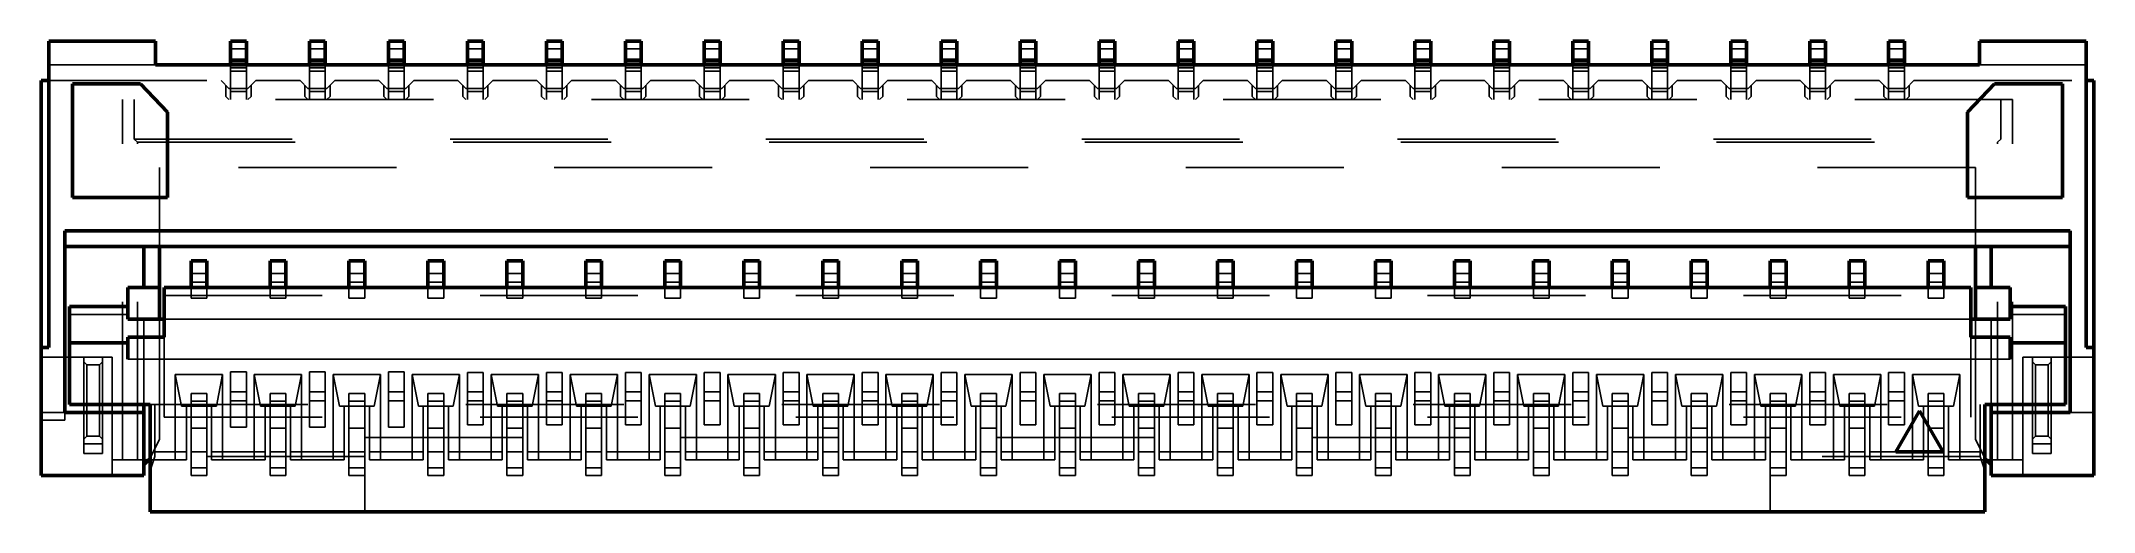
# Model space of a CAD drawing. Header units: millimetres. Extents: x -6.5 to 6.5, y -1.6 to 1.4.
import ezdxf

# ---------------------------------------------------------------- set-up
doc = ezdxf.new("R2010")
doc.units = ezdxf.units.MM
doc.linetypes.add('Dashed', pattern=[2, 1, -1])
for name, color, linetype, lineweight in [('AM_0', 7, 'Continuous', 50), ('AM_4', 3, 'Continuous', 25), ('AM_9', 6, 'Dashed', 25)]:
    doc.layers.add(name, color=color, linetype=linetype, lineweight=lineweight)

msp = doc.modelspace()

# ---------------------------------------------------------------- linework, layer by layer
at = {"layer": 'AM_0'}
for p, q in [((-6.45, 1.375), (-5.775, 1.375)), ((-6.45, 1.375), (-6.45, -0.565)), ((-5.775, 1.375), (-5.775, 1.225)), ((-5.3, 1.375), (-5.3, 1.225)), ((-5.3, 1.375), (-5.2, 1.375)), ((-5.2, 1.375), (-5.2, 1.225)), ((-4.8, 1.375), (-4.8, 1.225)), ((-4.8, 1.375), (-4.7, 1.375)), ((-4.7, 1.375), (-4.7, 1.225)), ((-4.3, 1.375), (-4.3, 1.225)), ((-4.3, 1.375), (-4.2, 1.375)), ((-4.2, 1.375), (-4.2, 1.225)), ((-3.8, 1.375), (-3.8, 1.225)), ((-3.8, 1.375), (-3.7, 1.375)), ((-3.7, 1.375), (-3.7, 1.225)), ((-3.3, 1.375), (-3.3, 1.225)), ((-3.3, 1.375), (-3.2, 1.375)), ((-3.2, 1.375), (-3.2, 1.225)), ((-2.8, 1.375), (-2.8, 1.225)), ((-2.8, 1.375), (-2.7, 1.375)), ((-2.7, 1.375), (-2.7, 1.225)), ((-2.3, 1.375), (-2.3, 1.225)), ((-2.3, 1.375), (-2.2, 1.375)), ((-2.2, 1.375), (-2.2, 1.225)), ((-1.8, 1.375), (-1.8, 1.225)), ((-1.8, 1.375), (-1.7, 1.375)), ((-1.7, 1.375), (-1.7, 1.225)), ((-1.3, 1.375), (-1.3, 1.225)), ((-1.3, 1.375), (-1.2, 1.375)), ((-1.2, 1.375), (-1.2, 1.225)), ((-0.8, 1.375), (-0.8, 1.225)), ((-0.8, 1.375), (-0.7, 1.375)), ((-0.7, 1.375), (-0.7, 1.225)), ((-0.3, 1.375), (-0.3, 1.225)), ((-0.3, 1.375), (-0.2, 1.375)), ((-0.2, 1.375), (-0.2, 1.225)), ((0.2, 1.375), (0.2, 1.225)), ((0.2, 1.375), (0.3, 1.375)), ((0.3, 1.375), (0.3, 1.225)), ((0.7, 1.375), (0.7, 1.225)), ((0.7, 1.375), (0.8, 1.375)), ((0.8, 1.375), (0.8, 1.225)), ((1.2, 1.375), (1.2, 1.225)), ((1.2, 1.375), (1.3, 1.375)), ((1.3, 1.375), (1.3, 1.225)), ((1.7, 1.375), (1.7, 1.225)), ((1.7, 1.375), (1.8, 1.375)), ((1.8, 1.375), (1.8, 1.225)), ((2.2, 1.375), (2.2, 1.225)), ((2.2, 1.375), (2.3, 1.375)), ((2.3, 1.375), (2.3, 1.225)), ((2.7, 1.375), (2.7, 1.225)), ((2.7, 1.375), (2.8, 1.375)), ((2.8, 1.375), (2.8, 1.225)), ((3.2, 1.375), (3.2, 1.225)), ((3.2, 1.375), (3.3, 1.375)), ((3.3, 1.375), (3.3, 1.225)), ((3.7, 1.375), (3.7, 1.225)), ((3.7, 1.375), (3.8, 1.375)), ((3.8, 1.375), (3.8, 1.225)), ((4.2, 1.375), (4.2, 1.225)), ((4.2, 1.375), (4.3, 1.375)), ((4.3, 1.375), (4.3, 1.225)), ((4.7, 1.375), (4.7, 1.225)), ((4.7, 1.375), (4.8, 1.375)), ((4.8, 1.375), (4.8, 1.225)), ((5.2, 1.375), (5.2, 1.225)), ((5.2, 1.375), (5.3, 1.375)), ((5.3, 1.375), (5.3, 1.225)), ((5.775, 1.375), (6.45, 1.375)), ((5.775, 1.375), (5.775, 1.225)), ((6.45, 1.375), (6.45, -0.565)), ((-5.775, 1.225), (5.775, 1.225)), ((-5.3, 1.255), (-5.2, 1.255)), ((-4.8, 1.255), (-4.7, 1.255)), ((-4.3, 1.255), (-4.2, 1.255)), ((-3.8, 1.255), (-3.7, 1.255)), ((-3.3, 1.255), (-3.2, 1.255)), ((-2.8, 1.255), (-2.7, 1.255)), ((-2.3, 1.255), (-2.2, 1.255)), ((-1.8, 1.255), (-1.7, 1.255)), ((-1.3, 1.255), (-1.2, 1.255)), ((-0.8, 1.255), (-0.7, 1.255)), ((-0.3, 1.255), (-0.2, 1.255)), ((0.2, 1.255), (0.3, 1.255)), ((0.7, 1.255), (0.8, 1.255)), ((1.2, 1.255), (1.3, 1.255)), ((1.7, 1.255), (1.8, 1.255)), ((2.2, 1.255), (2.3, 1.255)), ((2.7, 1.255), (2.8, 1.255)), ((3.2, 1.255), (3.3, 1.255)), ((3.7, 1.255), (3.8, 1.255)), ((4.2, 1.255), (4.3, 1.255)), ((4.7, 1.255), (4.8, 1.255)), ((5.2, 1.255), (5.3, 1.255)), ((-6.5, 1.125), (-6.5, -1.375)), ((-6.5, 1.125), (-6.45, 1.125)), ((-5.87, 1.105), (-6.3, 1.105)), ((-6.3, 1.105), (-6.3, 0.385)), ((-5.7, 0.925), (-5.87, 1.105)), ((5.87, 1.105), (5.7, 0.925)), ((6.3, 1.105), (5.87, 1.105)), ((6.3, 0.385), (6.3, 1.105)), ((6.45, 1.125), (6.5, 1.125)), ((6.5, 1.125), (6.5, -1.375)), ((-5.7, 0.385), (-5.7, 0.925)), ((5.7, 0.925), (5.7, 0.385)), ((-6.3, 0.385), (-5.7, 0.385)), ((5.7, 0.385), (6.3, 0.385)), ((-6.35, -0.975), (-6.35, 0.175)), ((-6.35, 0.175), (6.35, 0.175)), ((6.35, -0.975), (6.35, 0.175)), ((6.35, 0.075), (-6.35, 0.075)), ((-5.85, 0.075), (-5.85, -0.185)), ((-5.75, 0.075), (-5.75, -0.385)), ((5.75, -0.385), (5.75, 0.075)), ((5.85, 0.075), (5.85, -0.185)), ((-5.55, -0.015), (-5.45, -0.015)), ((-5.55, -0.015), (-5.55, -0.185)), ((-5.45, -0.015), (-5.45, -0.185)), ((-5.05, -0.015), (-4.95, -0.015)), ((-5.05, -0.015), (-5.05, -0.185)), ((-4.95, -0.015), (-4.95, -0.185)), ((-4.55, -0.015), (-4.45, -0.015)), ((-4.55, -0.015), (-4.55, -0.185)), ((-4.45, -0.015), (-4.45, -0.185)), ((-4.05, -0.015), (-3.95, -0.015)), ((-4.05, -0.015), (-4.05, -0.185)), ((-3.95, -0.015), (-3.95, -0.185)), ((-3.55, -0.015), (-3.45, -0.015)), ((-3.55, -0.015), (-3.55, -0.185)), ((-3.45, -0.015), (-3.45, -0.185)), ((-3.05, -0.015), (-2.95, -0.015)), ((-3.05, -0.015), (-3.05, -0.185)), ((-2.95, -0.015), (-2.95, -0.185)), ((-2.55, -0.015), (-2.45, -0.015)), ((-2.55, -0.015), (-2.55, -0.185)), ((-2.45, -0.015), (-2.45, -0.185)), ((-2.05, -0.015), (-1.95, -0.015)), ((-2.05, -0.015), (-2.05, -0.185)), ((-1.95, -0.015), (-1.95, -0.185)), ((-1.55, -0.015), (-1.45, -0.015)), ((-1.55, -0.015), (-1.55, -0.185)), ((-1.45, -0.015), (-1.45, -0.185)), ((-1.05, -0.015), (-0.95, -0.015)), ((-1.05, -0.015), (-1.05, -0.185)), ((-0.95, -0.015), (-0.95, -0.185)), ((-0.55, -0.015), (-0.45, -0.015)), ((-0.55, -0.015), (-0.55, -0.185)), ((-0.45, -0.015), (-0.45, -0.185)), ((-0.05, -0.015), (0.05, -0.015)), ((-0.05, -0.015), (-0.05, -0.185)), ((0.05, -0.015), (0.05, -0.185)), ((0.45, -0.015), (0.55, -0.015)), ((0.45, -0.015), (0.45, -0.185)), ((0.55, -0.015), (0.55, -0.185)), ((0.95, -0.015), (1.05, -0.015)), ((0.95, -0.015), (0.95, -0.185)), ((1.05, -0.015), (1.05, -0.185)), ((1.45, -0.015), (1.55, -0.015)), ((1.45, -0.015), (1.45, -0.185)), ((1.55, -0.015), (1.55, -0.185)), ((1.95, -0.015), (2.05, -0.015)), ((1.95, -0.015), (1.95, -0.185)), ((2.05, -0.015), (2.05, -0.185)), ((2.45, -0.015), (2.55, -0.015)), ((2.45, -0.015), (2.45, -0.185)), ((2.55, -0.015), (2.55, -0.185)), ((2.95, -0.015), (3.05, -0.015)), ((2.95, -0.015), (2.95, -0.185)), ((3.05, -0.015), (3.05, -0.185)), ((3.45, -0.015), (3.55, -0.015)), ((3.45, -0.015), (3.45, -0.185)), ((3.55, -0.015), (3.55, -0.185)), ((3.95, -0.015), (4.05, -0.015)), ((3.95, -0.015), (3.95, -0.185)), ((4.05, -0.015), (4.05, -0.185)), ((4.45, -0.015), (4.55, -0.015)), ((4.45, -0.015), (4.45, -0.185)), ((4.55, -0.015), (4.55, -0.185)), ((4.95, -0.015), (5.05, -0.015)), ((4.95, -0.015), (4.95, -0.185)), ((5.05, -0.015), (5.05, -0.185)), ((5.45, -0.015), (5.55, -0.015)), ((5.45, -0.015), (5.45, -0.185)), ((5.55, -0.015), (5.55, -0.185)), ((-5.75, -0.185), (-5.95, -0.185)), ((-5.95, -0.385), (-5.95, -0.185)), ((-5.72, -0.185), (-5.72, -0.498)), ((-5.72, -0.185), (5.72, -0.185)), ((5.72, -0.498), (5.72, -0.185)), ((5.97, -0.185), (5.75, -0.185)), ((5.97, -0.385), (5.97, -0.185)), ((-6.32, -0.925), (-6.32, -0.305)), ((-5.95, -0.305), (-6.32, -0.305)), ((-5.72, -0.385), (-5.95, -0.385)), ((5.72, -0.385), (5.97, -0.385)), ((5.97, -0.305), (6.32, -0.305)), ((6.32, -0.305), (6.32, -0.925)), ((-5.95, -0.639), (-5.95, -0.498)), ((-5.72, -0.498), (-5.95, -0.498)), ((5.72, -0.498), (5.97, -0.498)), ((5.97, -0.498), (5.97, -0.639)), ((-6.5, -0.565), (-6.45, -0.565)), ((-5.95, -0.535), (-6.32, -0.535)), ((5.97, -0.535), (6.32, -0.535)), ((6.5, -0.565), (6.45, -0.565)), ((-6.35, -0.975), (-5.85, -0.975)), ((-5.81, -0.925), (-6.32, -0.925)), ((-5.85, -0.925), (-5.85, -1.375)), ((-5.81, -1.605), (-5.81, -0.925)), ((5.395, -0.965), (5.245, -1.225)), ((5.545, -1.225), (5.395, -0.965)), ((5.81, -1.605), (5.81, -0.925)), ((5.81, -0.925), (6.32, -0.925)), ((5.85, -0.925), (5.85, -1.375)), ((5.85, -0.975), (6.35, -0.975)), ((-5.82, -1.275), (-5.85, -1.305)), ((-5.82, -1.275), (-5.81, -1.275)), ((-5.81, -1.265), (-5.815, -1.275)), ((5.245, -1.225), (5.545, -1.225)), ((5.815, -1.275), (5.81, -1.265)), ((5.81, -1.275), (5.82, -1.275)), ((5.82, -1.275), (5.85, -1.305)), ((-6.5, -1.375), (-5.85, -1.375)), ((5.85, -1.375), (6.5, -1.375)), ((5.81, -1.605), (-5.81, -1.605))]:
    msp.add_line(p, q, dxfattribs=at)
at = {"layer": 'AM_4'}
for p, q in [((-5.55, -0.095), (-5.45, -0.095)), ((-5.05, -0.095), (-4.95, -0.095)), ((-4.55, -0.095), (-4.45, -0.095)), ((-4.05, -0.095), (-3.95, -0.095)), ((-3.55, -0.095), (-3.45, -0.095)), ((-3.05, -0.095), (-2.95, -0.095)), ((-2.55, -0.095), (-2.45, -0.095)), ((-2.05, -0.095), (-1.95, -0.095)), ((-1.55, -0.095), (-1.45, -0.095)), ((-1.05, -0.095), (-0.95, -0.095)), ((-0.55, -0.095), (-0.45, -0.095)), ((-0.05, -0.095), (0.05, -0.095)), ((0.45, -0.095), (0.55, -0.095)), ((0.95, -0.095), (1.05, -0.095)), ((1.45, -0.095), (1.55, -0.095)), ((1.95, -0.095), (2.05, -0.095)), ((2.45, -0.095), (2.55, -0.095)), ((2.95, -0.095), (3.05, -0.095)), ((3.45, -0.095), (3.55, -0.095)), ((3.95, -0.095), (4.05, -0.095)), ((4.45, -0.095), (4.55, -0.095)), ((4.95, -0.095), (5.05, -0.095)), ((5.45, -0.095), (5.55, -0.095)), ((-5.55, -0.151), (-5.45, -0.151)), ((-5.05, -0.151), (-4.95, -0.151)), ((-4.55, -0.151), (-4.45, -0.151)), ((-4.05, -0.151), (-3.95, -0.151)), ((-3.55, -0.151), (-3.45, -0.151)), ((-3.05, -0.151), (-2.95, -0.151)), ((-2.55, -0.151), (-2.45, -0.151)), ((-2.05, -0.151), (-1.95, -0.151)), ((-1.55, -0.151), (-1.45, -0.151)), ((-1.05, -0.151), (-0.95, -0.151)), ((-0.55, -0.151), (-0.45, -0.151)), ((-0.05, -0.151), (0.05, -0.151)), ((0.45, -0.151), (0.55, -0.151)), ((0.95, -0.151), (1.05, -0.151)), ((1.45, -0.151), (1.55, -0.151)), ((1.95, -0.151), (2.05, -0.151)), ((2.45, -0.151), (2.55, -0.151)), ((2.95, -0.151), (3.05, -0.151)), ((3.45, -0.151), (3.55, -0.151)), ((3.95, -0.151), (4.05, -0.151)), ((4.45, -0.151), (4.55, -0.151)), ((4.95, -0.151), (5.05, -0.151)), ((5.45, -0.151), (5.55, -0.151)), ((-5.72, -0.385), (5.72, -0.385)), ((5.97, -0.639), (-5.95, -0.639))]:
    msp.add_line(p, q, dxfattribs=at)
at = {"layer": 'AM_9'}
for p, q in [((-5.3, 1.325), (-5.2, 1.325)), ((-4.8, 1.325), (-4.7, 1.325)), ((-4.3, 1.325), (-4.2, 1.325)), ((-3.8, 1.325), (-3.7, 1.325)), ((-3.3, 1.325), (-3.2, 1.325)), ((-2.8, 1.325), (-2.7, 1.325)), ((-2.3, 1.325), (-2.2, 1.325)), ((-1.8, 1.325), (-1.7, 1.325)), ((-1.3, 1.325), (-1.2, 1.325)), ((-0.8, 1.325), (-0.7, 1.325)), ((-0.3, 1.325), (-0.2, 1.325)), ((0.2, 1.325), (0.3, 1.325)), ((0.7, 1.325), (0.8, 1.325)), ((1.2, 1.325), (1.3, 1.325)), ((1.7, 1.325), (1.8, 1.325)), ((2.2, 1.325), (2.3, 1.325)), ((2.7, 1.325), (2.8, 1.325)), ((3.2, 1.325), (3.3, 1.325)), ((3.7, 1.325), (3.8, 1.325)), ((4.2, 1.325), (4.3, 1.325)), ((4.7, 1.325), (4.8, 1.325)), ((5.2, 1.325), (5.3, 1.325)), ((-6.45, 1.225), (-5.775, 1.225)), ((-5.3, 1.235), (-5.2, 1.235)), ((-5.3, 1.005), (-5.3, 1.225)), ((-5.3, 1.205), (-5.2, 1.205)), ((-5.3, 1.185), (-5.2, 1.185)), ((-5.2, 1.005), (-5.2, 1.225)), ((-4.8, 1.235), (-4.7, 1.235)), ((-4.8, 1.005), (-4.8, 1.225)), ((-4.8, 1.205), (-4.7, 1.205)), ((-4.8, 1.185), (-4.7, 1.185)), ((-4.7, 1.005), (-4.7, 1.225)), ((-4.3, 1.235), (-4.2, 1.235)), ((-4.3, 1.005), (-4.3, 1.225)), ((-4.3, 1.205), (-4.2, 1.205)), ((-4.3, 1.185), (-4.2, 1.185)), ((-4.2, 1.005), (-4.2, 1.225)), ((-3.8, 1.235), (-3.7, 1.235)), ((-3.8, 1.005), (-3.8, 1.225)), ((-3.8, 1.205), (-3.7, 1.205)), ((-3.8, 1.185), (-3.7, 1.185)), ((-3.7, 1.005), (-3.7, 1.225)), ((-3.3, 1.235), (-3.2, 1.235)), ((-3.3, 1.005), (-3.3, 1.225)), ((-3.3, 1.205), (-3.2, 1.205)), ((-3.3, 1.185), (-3.2, 1.185)), ((-3.2, 1.005), (-3.2, 1.225)), ((-2.8, 1.235), (-2.7, 1.235)), ((-2.8, 1.005), (-2.8, 1.225)), ((-2.8, 1.205), (-2.7, 1.205)), ((-2.8, 1.185), (-2.7, 1.185)), ((-2.7, 1.005), (-2.7, 1.225)), ((-2.3, 1.235), (-2.2, 1.235)), ((-2.3, 1.005), (-2.3, 1.225)), ((-2.3, 1.205), (-2.2, 1.205)), ((-2.3, 1.185), (-2.2, 1.185)), ((-2.2, 1.005), (-2.2, 1.225)), ((-1.8, 1.235), (-1.7, 1.235)), ((-1.8, 1.005), (-1.8, 1.225)), ((-1.8, 1.205), (-1.7, 1.205)), ((-1.8, 1.185), (-1.7, 1.185)), ((-1.7, 1.005), (-1.7, 1.225)), ((-1.3, 1.235), (-1.2, 1.235)), ((-1.3, 1.005), (-1.3, 1.225)), ((-1.3, 1.205), (-1.2, 1.205)), ((-1.3, 1.185), (-1.2, 1.185)), ((-1.2, 1.005), (-1.2, 1.225)), ((-0.8, 1.235), (-0.7, 1.235)), ((-0.8, 1.005), (-0.8, 1.225)), ((-0.8, 1.205), (-0.7, 1.205)), ((-0.8, 1.185), (-0.7, 1.185)), ((-0.7, 1.005), (-0.7, 1.225)), ((-0.3, 1.235), (-0.2, 1.235)), ((-0.3, 1.005), (-0.3, 1.225)), ((-0.3, 1.205), (-0.2, 1.205)), ((-0.3, 1.185), (-0.2, 1.185)), ((-0.2, 1.005), (-0.2, 1.225)), ((0.2, 1.235), (0.3, 1.235)), ((0.2, 1.005), (0.2, 1.225)), ((0.2, 1.205), (0.3, 1.205)), ((0.2, 1.185), (0.3, 1.185)), ((0.3, 1.005), (0.3, 1.225)), ((0.7, 1.235), (0.8, 1.235)), ((0.7, 1.005), (0.7, 1.225)), ((0.7, 1.205), (0.8, 1.205)), ((0.7, 1.185), (0.8, 1.185)), ((0.8, 1.005), (0.8, 1.225)), ((1.2, 1.235), (1.3, 1.235)), ((1.2, 1.005), (1.2, 1.225)), ((1.2, 1.205), (1.3, 1.205)), ((1.2, 1.185), (1.3, 1.185)), ((1.3, 1.005), (1.3, 1.225)), ((1.7, 1.235), (1.8, 1.235)), ((1.7, 1.005), (1.7, 1.225)), ((1.7, 1.205), (1.8, 1.205)), ((1.7, 1.185), (1.8, 1.185)), ((1.8, 1.005), (1.8, 1.225)), ((2.2, 1.235), (2.3, 1.235)), ((2.2, 1.005), (2.2, 1.225)), ((2.2, 1.205), (2.3, 1.205)), ((2.2, 1.185), (2.3, 1.185)), ((2.3, 1.005), (2.3, 1.225)), ((2.7, 1.235), (2.8, 1.235)), ((2.7, 1.005), (2.7, 1.225)), ((2.7, 1.205), (2.8, 1.205)), ((2.7, 1.185), (2.8, 1.185)), ((2.8, 1.005), (2.8, 1.225)), ((3.2, 1.235), (3.3, 1.235)), ((3.2, 1.005), (3.2, 1.225)), ((3.2, 1.205), (3.3, 1.205)), ((3.2, 1.185), (3.3, 1.185)), ((3.3, 1.005), (3.3, 1.225)), ((3.7, 1.235), (3.8, 1.235)), ((3.7, 1.005), (3.7, 1.225)), ((3.7, 1.205), (3.8, 1.205)), ((3.7, 1.185), (3.8, 1.185)), ((3.8, 1.005), (3.8, 1.225)), ((4.2, 1.235), (4.3, 1.235)), ((4.2, 1.005), (4.2, 1.225)), ((4.2, 1.205), (4.3, 1.205)), ((4.2, 1.185), (4.3, 1.185)), ((4.3, 1.005), (4.3, 1.225)), ((4.7, 1.235), (4.8, 1.235)), ((4.7, 1.005), (4.7, 1.225)), ((4.7, 1.205), (4.8, 1.205)), ((4.7, 1.185), (4.8, 1.185)), ((4.8, 1.005), (4.8, 1.225)), ((5.2, 1.235), (5.3, 1.235)), ((5.2, 1.005), (5.2, 1.225)), ((5.2, 1.205), (5.3, 1.205)), ((5.2, 1.185), (5.3, 1.185)), ((5.3, 1.005), (5.3, 1.225)), ((5.775, 1.225), (6.45, 1.225)), ((-6.45, 1.125), (-5.36, 1.125)), ((-5.31, 1.075), (-5.36, 1.125)), ((-5.33, 1.025), (-5.33, 1.095)), ((-5.19, 1.075), (-5.31, 1.075)), ((-5.3, 1.055), (-5.2, 1.055)), ((-5.14, 1.125), (-5.19, 1.075)), ((-5.17, 1.095), (-5.17, 1.025)), ((-5.14, 1.125), (-4.86, 1.125)), ((-4.81, 1.075), (-4.86, 1.125)), ((-4.83, 1.025), (-4.83, 1.095)), ((-4.69, 1.075), (-4.81, 1.075)), ((-4.8, 1.055), (-4.7, 1.055)), ((-4.64, 1.125), (-4.69, 1.075)), ((-4.67, 1.095), (-4.67, 1.025)), ((-4.64, 1.125), (-4.36, 1.125)), ((-4.31, 1.075), (-4.36, 1.125)), ((-4.33, 1.025), (-4.33, 1.095)), ((-4.19, 1.075), (-4.31, 1.075)), ((-4.3, 1.055), (-4.2, 1.055)), ((-4.14, 1.125), (-4.19, 1.075)), ((-4.17, 1.095), (-4.17, 1.025)), ((-4.14, 1.125), (-3.86, 1.125)), ((-3.81, 1.075), (-3.86, 1.125)), ((-3.83, 1.025), (-3.83, 1.095)), ((-3.69, 1.075), (-3.81, 1.075)), ((-3.8, 1.055), (-3.7, 1.055)), ((-3.64, 1.125), (-3.69, 1.075)), ((-3.67, 1.095), (-3.67, 1.025)), ((-3.64, 1.125), (-3.36, 1.125)), ((-3.31, 1.075), (-3.36, 1.125)), ((-3.33, 1.025), (-3.33, 1.095)), ((-3.19, 1.075), (-3.31, 1.075)), ((-3.3, 1.055), (-3.2, 1.055)), ((-3.14, 1.125), (-3.19, 1.075)), ((-3.17, 1.095), (-3.17, 1.025)), ((-3.14, 1.125), (-2.86, 1.125)), ((-2.81, 1.075), (-2.86, 1.125)), ((-2.83, 1.025), (-2.83, 1.095)), ((-2.69, 1.075), (-2.81, 1.075)), ((-2.8, 1.055), (-2.7, 1.055)), ((-2.64, 1.125), (-2.69, 1.075)), ((-2.67, 1.095), (-2.67, 1.025)), ((-2.64, 1.125), (-2.36, 1.125)), ((-2.31, 1.075), (-2.36, 1.125)), ((-2.33, 1.025), (-2.33, 1.095)), ((-2.19, 1.075), (-2.31, 1.075)), ((-2.3, 1.055), (-2.2, 1.055)), ((-2.14, 1.125), (-2.19, 1.075)), ((-2.17, 1.095), (-2.17, 1.025)), ((-2.14, 1.125), (-1.86, 1.125)), ((-1.81, 1.075), (-1.86, 1.125)), ((-1.83, 1.025), (-1.83, 1.095)), ((-1.69, 1.075), (-1.81, 1.075)), ((-1.8, 1.055), (-1.7, 1.055)), ((-1.64, 1.125), (-1.69, 1.075)), ((-1.67, 1.095), (-1.67, 1.025)), ((-1.64, 1.125), (-1.36, 1.125)), ((-1.31, 1.075), (-1.36, 1.125)), ((-1.33, 1.025), (-1.33, 1.095)), ((-1.19, 1.075), (-1.31, 1.075)), ((-1.3, 1.055), (-1.2, 1.055)), ((-1.14, 1.125), (-1.19, 1.075)), ((-1.17, 1.095), (-1.17, 1.025)), ((-1.14, 1.125), (-0.86, 1.125)), ((-0.81, 1.075), (-0.86, 1.125)), ((-0.83, 1.025), (-0.83, 1.095)), ((-0.69, 1.075), (-0.81, 1.075)), ((-0.8, 1.055), (-0.7, 1.055)), ((-0.64, 1.125), (-0.69, 1.075)), ((-0.67, 1.095), (-0.67, 1.025)), ((-0.64, 1.125), (-0.36, 1.125)), ((-0.31, 1.075), (-0.36, 1.125)), ((-0.33, 1.025), (-0.33, 1.095)), ((-0.19, 1.075), (-0.31, 1.075)), ((-0.3, 1.055), (-0.2, 1.055)), ((-0.14, 1.125), (-0.19, 1.075)), ((-0.17, 1.095), (-0.17, 1.025)), ((-0.14, 1.125), (0.14, 1.125)), ((0.19, 1.075), (0.14, 1.125)), ((0.17, 1.025), (0.17, 1.095)), ((0.31, 1.075), (0.19, 1.075)), ((0.2, 1.055), (0.3, 1.055)), ((0.36, 1.125), (0.31, 1.075)), ((0.33, 1.095), (0.33, 1.025)), ((0.36, 1.125), (0.64, 1.125)), ((0.69, 1.075), (0.64, 1.125)), ((0.67, 1.025), (0.67, 1.095)), ((0.81, 1.075), (0.69, 1.075)), ((0.7, 1.055), (0.8, 1.055)), ((0.86, 1.125), (0.81, 1.075)), ((0.83, 1.095), (0.83, 1.025)), ((0.86, 1.125), (1.14, 1.125)), ((1.19, 1.075), (1.14, 1.125)), ((1.17, 1.025), (1.17, 1.095)), ((1.31, 1.075), (1.19, 1.075)), ((1.2, 1.055), (1.3, 1.055)), ((1.36, 1.125), (1.31, 1.075)), ((1.33, 1.095), (1.33, 1.025)), ((1.36, 1.125), (1.64, 1.125)), ((1.69, 1.075), (1.64, 1.125)), ((1.67, 1.025), (1.67, 1.095)), ((1.81, 1.075), (1.69, 1.075)), ((1.7, 1.055), (1.8, 1.055)), ((1.86, 1.125), (1.81, 1.075)), ((1.83, 1.095), (1.83, 1.025)), ((1.86, 1.125), (2.14, 1.125)), ((2.19, 1.075), (2.14, 1.125)), ((2.17, 1.025), (2.17, 1.095)), ((2.31, 1.075), (2.19, 1.075)), ((2.2, 1.055), (2.3, 1.055)), ((2.36, 1.125), (2.31, 1.075)), ((2.33, 1.095), (2.33, 1.025)), ((2.36, 1.125), (2.64, 1.125)), ((2.69, 1.075), (2.64, 1.125)), ((2.67, 1.025), (2.67, 1.095)), ((2.81, 1.075), (2.69, 1.075)), ((2.7, 1.055), (2.8, 1.055)), ((2.86, 1.125), (2.81, 1.075)), ((2.83, 1.095), (2.83, 1.025)), ((2.86, 1.125), (3.14, 1.125)), ((3.19, 1.075), (3.14, 1.125)), ((3.17, 1.025), (3.17, 1.095)), ((3.31, 1.075), (3.19, 1.075)), ((3.2, 1.055), (3.3, 1.055)), ((3.36, 1.125), (3.31, 1.075)), ((3.33, 1.095), (3.33, 1.025)), ((3.36, 1.125), (3.64, 1.125)), ((3.69, 1.075), (3.64, 1.125)), ((3.67, 1.025), (3.67, 1.095)), ((3.81, 1.075), (3.69, 1.075)), ((3.7, 1.055), (3.8, 1.055)), ((3.86, 1.125), (3.81, 1.075)), ((3.83, 1.095), (3.83, 1.025)), ((3.86, 1.125), (4.14, 1.125)), ((4.19, 1.075), (4.14, 1.125)), ((4.17, 1.025), (4.17, 1.095)), ((4.31, 1.075), (4.19, 1.075)), ((4.2, 1.055), (4.3, 1.055)), ((4.36, 1.125), (4.31, 1.075)), ((4.33, 1.095), (4.33, 1.025)), ((4.36, 1.125), (4.64, 1.125)), ((4.69, 1.075), (4.64, 1.125)), ((4.67, 1.025), (4.67, 1.095)), ((4.81, 1.075), (4.69, 1.075)), ((4.7, 1.055), (4.8, 1.055)), ((4.86, 1.125), (4.81, 1.075)), ((4.83, 1.095), (4.83, 1.025)), ((4.86, 1.125), (5.14, 1.125)), ((5.19, 1.075), (5.14, 1.125)), ((5.17, 1.025), (5.17, 1.095)), ((5.31, 1.075), (5.19, 1.075)), ((5.2, 1.055), (5.3, 1.055)), ((5.36, 1.125), (5.31, 1.075)), ((5.33, 1.095), (5.33, 1.025)), ((5.36, 1.125), (6.45, 1.125)), ((-5.985, -1.275), (-5.985, 1.005)), ((5.985, 1.005), (-5.985, 1.005)), ((-5.91, 0.755), (-5.91, 1.005)), ((-5.31, 1.005), (-5.33, 1.025)), ((-5.17, 1.025), (-5.19, 1.005)), ((-4.81, 1.005), (-4.83, 1.025)), ((-4.67, 1.025), (-4.69, 1.005)), ((-4.31, 1.005), (-4.33, 1.025)), ((-4.17, 1.025), (-4.19, 1.005)), ((-3.81, 1.005), (-3.83, 1.025)), ((-3.67, 1.025), (-3.69, 1.005)), ((-3.31, 1.005), (-3.33, 1.025)), ((-3.17, 1.025), (-3.19, 1.005)), ((-2.81, 1.005), (-2.83, 1.025)), ((-2.67, 1.025), (-2.69, 1.005)), ((-2.31, 1.005), (-2.33, 1.025)), ((-2.17, 1.025), (-2.19, 1.005)), ((-1.81, 1.005), (-1.83, 1.025)), ((-1.67, 1.025), (-1.69, 1.005)), ((-1.31, 1.005), (-1.33, 1.025)), ((-1.17, 1.025), (-1.19, 1.005)), ((-0.81, 1.005), (-0.83, 1.025)), ((-0.67, 1.025), (-0.69, 1.005)), ((-0.31, 1.005), (-0.33, 1.025)), ((-0.17, 1.025), (-0.19, 1.005)), ((0.19, 1.005), (0.17, 1.025)), ((0.33, 1.025), (0.31, 1.005)), ((0.69, 1.005), (0.67, 1.025)), ((0.83, 1.025), (0.81, 1.005)), ((1.19, 1.005), (1.17, 1.025)), ((1.33, 1.025), (1.31, 1.005)), ((1.69, 1.005), (1.67, 1.025)), ((1.83, 1.025), (1.81, 1.005)), ((2.19, 1.005), (2.17, 1.025)), ((2.33, 1.025), (2.31, 1.005)), ((2.69, 1.005), (2.67, 1.025)), ((2.83, 1.025), (2.81, 1.005)), ((3.19, 1.005), (3.17, 1.025)), ((3.33, 1.025), (3.31, 1.005)), ((3.69, 1.005), (3.67, 1.025)), ((3.83, 1.025), (3.81, 1.005)), ((4.19, 1.005), (4.17, 1.025)), ((4.33, 1.025), (4.31, 1.005)), ((4.69, 1.005), (4.67, 1.025)), ((4.83, 1.025), (4.81, 1.005)), ((5.19, 1.005), (5.17, 1.025)), ((5.33, 1.025), (5.31, 1.005)), ((5.91, 0.755), (5.91, 1.005)), ((5.985, -1.275), (5.985, 1.005)), ((-5.89, 0.735), (-5.91, 0.755)), ((-5.91, 0.755), (5.91, 0.755)), ((-5.89, -1.275), (-5.89, 0.735)), ((-5.89, 0.735), (5.89, 0.735)), ((5.89, 0.735), (5.91, 0.755)), ((5.89, -1.275), (5.89, 0.735)), ((5.75, 0.575), (-5.75, 0.575)), ((-5.75, 0.575), (-5.75, 0.075)), ((5.75, 0.575), (5.75, 0.075)), ((-5.72, -0.235), (5.72, -0.235)), ((-5.55, -0.185), (-5.55, -0.253)), ((-5.55, -0.253), (-5.45, -0.253)), ((-5.45, -0.185), (-5.45, -0.253)), ((-5.05, -0.185), (-5.05, -0.253)), ((-5.05, -0.253), (-4.95, -0.253)), ((-4.95, -0.185), (-4.95, -0.253)), ((-4.55, -0.185), (-4.55, -0.253)), ((-4.55, -0.253), (-4.45, -0.253)), ((-4.45, -0.185), (-4.45, -0.253)), ((-4.05, -0.185), (-4.05, -0.253)), ((-4.05, -0.253), (-3.95, -0.253)), ((-3.95, -0.185), (-3.95, -0.253)), ((-3.55, -0.185), (-3.55, -0.253)), ((-3.55, -0.253), (-3.45, -0.253)), ((-3.45, -0.185), (-3.45, -0.253)), ((-3.05, -0.185), (-3.05, -0.253)), ((-3.05, -0.253), (-2.95, -0.253)), ((-2.95, -0.185), (-2.95, -0.253)), ((-2.55, -0.185), (-2.55, -0.253)), ((-2.55, -0.253), (-2.45, -0.253)), ((-2.45, -0.185), (-2.45, -0.253)), ((-2.05, -0.185), (-2.05, -0.253)), ((-2.05, -0.253), (-1.95, -0.253)), ((-1.95, -0.185), (-1.95, -0.253)), ((-1.55, -0.185), (-1.55, -0.253)), ((-1.55, -0.253), (-1.45, -0.253)), ((-1.45, -0.185), (-1.45, -0.253)), ((-1.05, -0.185), (-1.05, -0.253)), ((-1.05, -0.253), (-0.95, -0.253)), ((-0.95, -0.185), (-0.95, -0.253)), ((-0.55, -0.185), (-0.55, -0.253)), ((-0.55, -0.253), (-0.45, -0.253)), ((-0.45, -0.185), (-0.45, -0.253)), ((-0.05, -0.185), (-0.05, -0.253)), ((-0.05, -0.253), (0.05, -0.253)), ((0.05, -0.185), (0.05, -0.253)), ((0.45, -0.185), (0.45, -0.253)), ((0.45, -0.253), (0.55, -0.253)), ((0.55, -0.185), (0.55, -0.253)), ((0.95, -0.185), (0.95, -0.253)), ((0.95, -0.253), (1.05, -0.253)), ((1.05, -0.185), (1.05, -0.253)), ((1.45, -0.185), (1.45, -0.253)), ((1.45, -0.253), (1.55, -0.253)), ((1.55, -0.185), (1.55, -0.253)), ((1.95, -0.185), (1.95, -0.253)), ((1.95, -0.253), (2.05, -0.253)), ((2.05, -0.185), (2.05, -0.253)), ((2.45, -0.185), (2.45, -0.253)), ((2.45, -0.253), (2.55, -0.253)), ((2.55, -0.185), (2.55, -0.253)), ((2.95, -0.185), (2.95, -0.253)), ((2.95, -0.253), (3.05, -0.253)), ((3.05, -0.185), (3.05, -0.253)), ((3.45, -0.185), (3.45, -0.253)), ((3.45, -0.253), (3.55, -0.253)), ((3.55, -0.185), (3.55, -0.253)), ((3.95, -0.185), (3.95, -0.253)), ((3.95, -0.253), (4.05, -0.253)), ((4.05, -0.185), (4.05, -0.253)), ((4.45, -0.185), (4.45, -0.253)), ((4.45, -0.253), (4.55, -0.253)), ((4.55, -0.185), (4.55, -0.253)), ((4.95, -0.185), (4.95, -0.253)), ((4.95, -0.253), (5.05, -0.253)), ((5.05, -0.185), (5.05, -0.253)), ((5.45, -0.185), (5.45, -0.253)), ((5.45, -0.253), (5.55, -0.253)), ((5.55, -0.185), (5.55, -0.253)), ((-5.95, -0.355), (-6.32, -0.355)), ((-5.85, -0.385), (-5.85, -0.925)), ((-5.75, -0.385), (-5.75, -1.145)), ((5.75, -1.145), (5.75, -0.385)), ((5.85, -0.925), (5.85, -0.385)), ((5.97, -0.355), (6.32, -0.355)), ((-5.72, -1.005), (-5.72, -0.498)), ((5.72, -1.005), (5.72, -0.498)), ((-6.05, -0.625), (-6.5, -0.625)), ((-6.23, -0.625), (-6.23, -1.235)), ((-6.11, -0.625), (-6.11, -1.235)), ((-6.05, -0.625), (-6.05, -1.375)), ((6.5, -0.625), (6.05, -0.625)), ((6.05, -0.625), (6.05, -1.375)), ((6.11, -0.625), (6.11, -1.235)), ((6.23, -0.625), (6.23, -1.235)), ((-6.21, -0.675), (-6.23, -0.655)), ((-6.13, -0.675), (-6.21, -0.675)), ((-6.21, -0.675), (-6.21, -1.125)), ((-6.11, -0.655), (-6.13, -0.675)), ((-6.13, -1.125), (-6.13, -0.675)), ((-5.65, -0.735), (-5.65, -1.275)), ((-5.35, -0.735), (-5.65, -0.735)), ((-5.61, -0.935), (-5.65, -0.735)), ((-5.39, -0.935), (-5.35, -0.735)), ((-5.35, -1.275), (-5.35, -0.735)), ((-5.3, -0.719), (-5.2, -0.719)), ((-5.3, -0.719), (-5.3, -1.069)), ((-5.2, -0.719), (-5.2, -1.069)), ((-5.15, -0.735), (-5.15, -1.275)), ((-4.85, -0.735), (-5.15, -0.735)), ((-5.11, -0.935), (-5.15, -0.735)), ((-4.89, -0.935), (-4.85, -0.735)), ((-4.85, -1.275), (-4.85, -0.735)), ((-4.8, -0.719), (-4.7, -0.719)), ((-4.8, -0.719), (-4.8, -1.069)), ((-4.7, -0.719), (-4.7, -1.069)), ((-4.65, -0.735), (-4.65, -1.275)), ((-4.35, -0.735), (-4.65, -0.735)), ((-4.61, -0.935), (-4.65, -0.735)), ((-4.39, -0.935), (-4.35, -0.735)), ((-4.35, -1.275), (-4.35, -0.735)), ((-4.3, -0.719), (-4.2, -0.719)), ((-4.3, -0.719), (-4.3, -1.069)), ((-4.2, -0.719), (-4.2, -1.069)), ((-4.15, -0.735), (-4.15, -1.275)), ((-3.85, -0.735), (-4.15, -0.735)), ((-4.11, -0.935), (-4.15, -0.735)), ((-3.89, -0.935), (-3.85, -0.735)), ((-3.85, -1.275), (-3.85, -0.735)), ((-3.8, -0.723), (-3.7, -0.723)), ((-3.8, -0.723), (-3.8, -1.053)), ((-3.7, -0.723), (-3.7, -1.053)), ((-3.65, -0.735), (-3.65, -1.275)), ((-3.35, -0.735), (-3.65, -0.735)), ((-3.61, -0.935), (-3.65, -0.735)), ((-3.39, -0.935), (-3.35, -0.735)), ((-3.35, -1.275), (-3.35, -0.735)), ((-3.3, -0.723), (-3.2, -0.723)), ((-3.3, -0.723), (-3.3, -1.053)), ((-3.2, -0.723), (-3.2, -1.053)), ((-3.15, -0.735), (-3.15, -1.275)), ((-2.85, -0.735), (-3.15, -0.735)), ((-3.11, -0.935), (-3.15, -0.735)), ((-2.89, -0.935), (-2.85, -0.735)), ((-2.85, -1.275), (-2.85, -0.735)), ((-2.8, -0.723), (-2.7, -0.723)), ((-2.8, -0.723), (-2.8, -1.053)), ((-2.7, -0.723), (-2.7, -1.053)), ((-2.65, -0.735), (-2.65, -1.275)), ((-2.35, -0.735), (-2.65, -0.735)), ((-2.61, -0.935), (-2.65, -0.735)), ((-2.39, -0.935), (-2.35, -0.735)), ((-2.35, -1.275), (-2.35, -0.735)), ((-2.3, -0.723), (-2.2, -0.723)), ((-2.3, -0.723), (-2.3, -1.053)), ((-2.2, -0.723), (-2.2, -1.053)), ((-2.15, -0.735), (-2.15, -1.275)), ((-1.85, -0.735), (-2.15, -0.735)), ((-2.11, -0.935), (-2.15, -0.735)), ((-1.89, -0.935), (-1.85, -0.735)), ((-1.85, -1.275), (-1.85, -0.735)), ((-1.8, -0.723), (-1.7, -0.723)), ((-1.8, -0.723), (-1.8, -1.053)), ((-1.7, -0.723), (-1.7, -1.053)), ((-1.65, -0.735), (-1.65, -1.275)), ((-1.35, -0.735), (-1.65, -0.735)), ((-1.61, -0.935), (-1.65, -0.735)), ((-1.39, -0.935), (-1.35, -0.735)), ((-1.35, -1.275), (-1.35, -0.735)), ((-1.3, -0.723), (-1.2, -0.723)), ((-1.3, -0.723), (-1.3, -1.053)), ((-1.2, -0.723), (-1.2, -1.053)), ((-1.15, -0.735), (-1.15, -1.275)), ((-0.85, -0.735), (-1.15, -0.735)), ((-1.11, -0.935), (-1.15, -0.735)), ((-0.89, -0.935), (-0.85, -0.735)), ((-0.85, -1.275), (-0.85, -0.735)), ((-0.8, -0.723), (-0.7, -0.723)), ((-0.8, -0.723), (-0.8, -1.053)), ((-0.7, -0.723), (-0.7, -1.053)), ((-0.65, -0.735), (-0.65, -1.275)), ((-0.35, -0.735), (-0.65, -0.735)), ((-0.61, -0.935), (-0.65, -0.735)), ((-0.39, -0.935), (-0.35, -0.735)), ((-0.35, -1.275), (-0.35, -0.735)), ((-0.3, -0.723), (-0.2, -0.723)), ((-0.3, -0.723), (-0.3, -1.053)), ((-0.2, -0.723), (-0.2, -1.053)), ((-0.15, -0.735), (-0.15, -1.275)), ((0.15, -0.735), (-0.15, -0.735)), ((-0.11, -0.935), (-0.15, -0.735)), ((0.11, -0.935), (0.15, -0.735)), ((0.15, -1.275), (0.15, -0.735)), ((0.2, -0.723), (0.3, -0.723)), ((0.2, -0.723), (0.2, -1.053)), ((0.3, -0.723), (0.3, -1.053)), ((0.35, -0.735), (0.35, -1.275)), ((0.65, -0.735), (0.35, -0.735)), ((0.39, -0.935), (0.35, -0.735)), ((0.61, -0.935), (0.65, -0.735)), ((0.65, -1.275), (0.65, -0.735)), ((0.7, -0.723), (0.8, -0.723)), ((0.7, -0.723), (0.7, -1.053)), ((0.8, -0.723), (0.8, -1.053)), ((0.85, -0.735), (0.85, -1.275)), ((1.15, -0.735), (0.85, -0.735)), ((0.89, -0.935), (0.85, -0.735)), ((1.11, -0.935), (1.15, -0.735)), ((1.15, -1.275), (1.15, -0.735)), ((1.2, -0.723), (1.3, -0.723)), ((1.2, -0.723), (1.2, -1.053)), ((1.3, -0.723), (1.3, -1.053)), ((1.35, -0.735), (1.35, -1.275)), ((1.65, -0.735), (1.35, -0.735)), ((1.39, -0.935), (1.35, -0.735)), ((1.61, -0.935), (1.65, -0.735)), ((1.65, -1.275), (1.65, -0.735)), ((1.7, -0.723), (1.8, -0.723)), ((1.7, -0.723), (1.7, -1.053)), ((1.8, -0.723), (1.8, -1.053)), ((1.85, -0.735), (1.85, -1.275)), ((2.15, -0.735), (1.85, -0.735)), ((1.89, -0.935), (1.85, -0.735)), ((2.11, -0.935), (2.15, -0.735)), ((2.15, -1.275), (2.15, -0.735)), ((2.2, -0.723), (2.3, -0.723)), ((2.2, -0.723), (2.2, -1.053)), ((2.3, -0.723), (2.3, -1.053)), ((2.35, -0.735), (2.35, -1.275)), ((2.65, -0.735), (2.35, -0.735)), ((2.39, -0.935), (2.35, -0.735)), ((2.61, -0.935), (2.65, -0.735)), ((2.65, -1.275), (2.65, -0.735)), ((2.7, -0.723), (2.8, -0.723)), ((2.7, -0.723), (2.7, -1.053)), ((2.8, -0.723), (2.8, -1.053)), ((2.85, -0.735), (2.85, -1.275)), ((3.15, -0.735), (2.85, -0.735)), ((2.89, -0.935), (2.85, -0.735)), ((3.11, -0.935), (3.15, -0.735)), ((3.15, -1.275), (3.15, -0.735)), ((3.2, -0.723), (3.3, -0.723)), ((3.2, -0.723), (3.2, -1.053)), ((3.3, -0.723), (3.3, -1.053)), ((3.35, -0.735), (3.35, -1.275)), ((3.65, -0.735), (3.35, -0.735)), ((3.39, -0.935), (3.35, -0.735)), ((3.61, -0.935), (3.65, -0.735)), ((3.65, -1.275), (3.65, -0.735)), ((3.7, -0.723), (3.8, -0.723)), ((3.7, -0.723), (3.7, -1.053)), ((3.8, -0.723), (3.8, -1.053)), ((3.85, -0.735), (3.85, -1.275)), ((4.15, -0.735), (3.85, -0.735)), ((3.89, -0.935), (3.85, -0.735)), ((4.11, -0.935), (4.15, -0.735)), ((4.15, -1.275), (4.15, -0.735)), ((4.2, -0.723), (4.3, -0.723)), ((4.2, -0.723), (4.2, -1.053)), ((4.3, -0.723), (4.3, -1.053)), ((4.35, -0.735), (4.35, -1.275)), ((4.65, -0.735), (4.35, -0.735)), ((4.39, -0.935), (4.35, -0.735)), ((4.61, -0.935), (4.65, -0.735)), ((4.65, -1.275), (4.65, -0.735)), ((4.7, -0.723), (4.8, -0.723)), ((4.7, -0.723), (4.7, -1.053)), ((4.8, -0.723), (4.8, -1.053)), ((4.85, -0.735), (4.85, -1.275)), ((5.15, -0.735), (4.85, -0.735)), ((4.89, -0.935), (4.85, -0.735)), ((5.11, -0.935), (5.15, -0.735)), ((5.15, -1.275), (5.15, -0.735)), ((5.2, -0.723), (5.3, -0.723)), ((5.2, -0.723), (5.2, -1.053)), ((5.3, -0.723), (5.3, -1.053)), ((5.35, -0.735), (5.35, -1.275)), ((5.65, -0.735), (5.35, -0.735)), ((5.39, -0.935), (5.35, -0.735)), ((5.61, -0.935), (5.65, -0.735)), ((5.65, -1.275), (5.65, -0.735)), ((6.13, -0.675), (6.11, -0.655)), ((6.13, -0.675), (6.21, -0.675)), ((6.13, -0.675), (6.13, -1.125)), ((6.23, -0.655), (6.21, -0.675)), ((6.21, -1.125), (6.21, -0.675)), ((-5.45, -0.855), (-5.55, -0.855)), ((-5.55, -0.855), (-5.55, -1.375)), ((-5.45, -0.905), (-5.55, -0.905)), ((-5.45, -1.375), (-5.45, -0.855)), ((-5.3, -0.844), (-5.2, -0.844)), ((-5.3, -0.901), (-5.2, -0.901)), ((-4.95, -0.855), (-5.05, -0.855)), ((-5.05, -0.855), (-5.05, -1.375)), ((-4.95, -0.905), (-5.05, -0.905)), ((-4.95, -1.375), (-4.95, -0.855)), ((-4.8, -0.844), (-4.7, -0.844)), ((-4.8, -0.901), (-4.7, -0.901)), ((-4.45, -0.855), (-4.55, -0.855)), ((-4.55, -0.855), (-4.55, -1.375)), ((-4.45, -0.905), (-4.55, -0.905)), ((-4.45, -0.855), (-4.45, -1.605)), ((-4.3, -0.844), (-4.2, -0.844)), ((-4.3, -0.901), (-4.2, -0.901)), ((-3.95, -0.855), (-4.05, -0.855)), ((-4.05, -0.855), (-4.05, -1.375)), ((-3.95, -0.905), (-4.05, -0.905)), ((-3.95, -1.375), (-3.95, -0.855)), ((-3.8, -0.845), (-3.7, -0.845)), ((-3.8, -0.901), (-3.7, -0.901)), ((-3.45, -0.855), (-3.55, -0.855)), ((-3.55, -0.855), (-3.55, -1.375)), ((-3.45, -0.905), (-3.55, -0.905)), ((-3.45, -1.375), (-3.45, -0.855)), ((-3.3, -0.845), (-3.2, -0.845)), ((-3.3, -0.901), (-3.2, -0.901)), ((-2.95, -0.855), (-3.05, -0.855)), ((-3.05, -0.855), (-3.05, -1.375)), ((-2.95, -0.905), (-3.05, -0.905)), ((-2.95, -1.375), (-2.95, -0.855)), ((-2.8, -0.845), (-2.7, -0.845)), ((-2.8, -0.901), (-2.7, -0.901)), ((-2.45, -0.855), (-2.55, -0.855)), ((-2.55, -0.855), (-2.55, -1.375)), ((-2.45, -0.905), (-2.55, -0.905)), ((-2.45, -1.375), (-2.45, -0.855)), ((-2.3, -0.845), (-2.2, -0.845)), ((-2.3, -0.901), (-2.2, -0.901)), ((-1.95, -0.855), (-2.05, -0.855)), ((-2.05, -0.855), (-2.05, -1.375)), ((-1.95, -0.905), (-2.05, -0.905)), ((-1.95, -1.375), (-1.95, -0.855)), ((-1.8, -0.845), (-1.7, -0.845)), ((-1.8, -0.901), (-1.7, -0.901)), ((-1.45, -0.855), (-1.55, -0.855)), ((-1.55, -0.855), (-1.55, -1.375)), ((-1.45, -0.905), (-1.55, -0.905)), ((-1.45, -1.375), (-1.45, -0.855)), ((-1.3, -0.845), (-1.2, -0.845)), ((-1.3, -0.901), (-1.2, -0.901)), ((-0.95, -0.855), (-1.05, -0.855)), ((-1.05, -0.855), (-1.05, -1.375)), ((-0.95, -0.905), (-1.05, -0.905)), ((-0.95, -1.375), (-0.95, -0.855)), ((-0.8, -0.845), (-0.7, -0.845)), ((-0.8, -0.901), (-0.7, -0.901)), ((-0.45, -0.855), (-0.55, -0.855)), ((-0.55, -0.855), (-0.55, -1.375)), ((-0.45, -0.905), (-0.55, -0.905)), ((-0.45, -1.375), (-0.45, -0.855)), ((-0.3, -0.845), (-0.2, -0.845)), ((-0.3, -0.901), (-0.2, -0.901)), ((0.05, -0.855), (-0.05, -0.855)), ((-0.05, -0.855), (-0.05, -1.375)), ((0.05, -0.905), (-0.05, -0.905)), ((0.05, -1.375), (0.05, -0.855)), ((0.2, -0.845), (0.3, -0.845)), ((0.2, -0.901), (0.3, -0.901)), ((0.55, -0.855), (0.45, -0.855)), ((0.45, -0.855), (0.45, -1.375)), ((0.55, -0.905), (0.45, -0.905)), ((0.55, -1.375), (0.55, -0.855)), ((0.7, -0.845), (0.8, -0.845)), ((0.7, -0.901), (0.8, -0.901)), ((1.05, -0.855), (0.95, -0.855)), ((0.95, -0.855), (0.95, -1.375)), ((1.05, -0.905), (0.95, -0.905)), ((1.05, -1.375), (1.05, -0.855)), ((1.2, -0.845), (1.3, -0.845)), ((1.2, -0.901), (1.3, -0.901)), ((1.55, -0.855), (1.45, -0.855)), ((1.45, -0.855), (1.45, -1.375)), ((1.55, -0.905), (1.45, -0.905)), ((1.55, -1.375), (1.55, -0.855)), ((1.7, -0.845), (1.8, -0.845)), ((1.7, -0.901), (1.8, -0.901)), ((2.05, -0.855), (1.95, -0.855)), ((1.95, -0.855), (1.95, -1.375)), ((2.05, -0.905), (1.95, -0.905)), ((2.05, -1.375), (2.05, -0.855)), ((2.2, -0.845), (2.3, -0.845)), ((2.2, -0.901), (2.3, -0.901)), ((2.55, -0.855), (2.45, -0.855)), ((2.45, -0.855), (2.45, -1.375)), ((2.55, -0.905), (2.45, -0.905)), ((2.55, -1.375), (2.55, -0.855)), ((2.7, -0.845), (2.8, -0.845)), ((2.7, -0.901), (2.8, -0.901)), ((3.05, -0.855), (2.95, -0.855)), ((2.95, -0.855), (2.95, -1.375)), ((3.05, -0.905), (2.95, -0.905)), ((3.05, -1.375), (3.05, -0.855)), ((3.2, -0.845), (3.3, -0.845)), ((3.2, -0.901), (3.3, -0.901)), ((3.55, -0.855), (3.45, -0.855)), ((3.45, -0.855), (3.45, -1.375)), ((3.55, -0.905), (3.45, -0.905)), ((3.55, -1.375), (3.55, -0.855)), ((3.7, -0.845), (3.8, -0.845)), ((3.7, -0.901), (3.8, -0.901)), ((4.05, -0.855), (3.95, -0.855)), ((3.95, -0.855), (3.95, -1.375)), ((4.05, -0.905), (3.95, -0.905)), ((4.05, -1.375), (4.05, -0.855)), ((4.2, -0.845), (4.3, -0.845)), ((4.2, -0.901), (4.3, -0.901)), ((4.55, -0.855), (4.45, -0.855)), ((4.45, -0.855), (4.45, -1.605)), ((4.55, -0.905), (4.45, -0.905)), ((4.55, -1.375), (4.55, -0.855)), ((4.7, -0.845), (4.8, -0.845)), ((4.7, -0.901), (4.8, -0.901)), ((5.05, -0.855), (4.95, -0.855)), ((4.95, -0.855), (4.95, -1.375)), ((5.05, -0.905), (4.95, -0.905)), ((5.05, -1.375), (5.05, -0.855)), ((5.2, -0.845), (5.3, -0.845)), ((5.2, -0.901), (5.3, -0.901)), ((5.55, -0.855), (5.45, -0.855)), ((5.45, -0.855), (5.45, -1.375)), ((5.55, -0.905), (5.45, -0.905)), ((5.55, -1.375), (5.55, -0.855)), ((-6.35, -0.975), (-6.5, -0.975)), ((-6.35, -1.025), (-6.5, -1.025)), ((-6.35, -1.025), (-6.35, -0.975)), ((-5.81, -0.925), (5.81, -0.925)), ((-5.78, -1.255), (-5.78, -0.925)), ((-5.72, -1.005), (5.72, -1.005)), ((-5.39, -0.935), (-5.61, -0.935)), ((-5.58, -1.275), (-5.58, -0.935)), ((-5.42, -0.935), (-5.42, -1.275)), ((-4.89, -0.935), (-5.11, -0.935)), ((-5.08, -0.935), (-5.08, -1.275)), ((-4.92, -0.935), (-4.92, -1.275)), ((-4.39, -0.935), (-4.61, -0.935)), ((-4.58, -0.935), (-4.58, -1.275)), ((-4.42, -0.935), (-4.42, -1.275)), ((-3.89, -0.935), (-4.11, -0.935)), ((-4.08, -0.935), (-4.08, -1.275)), ((-3.92, -0.935), (-3.92, -1.275)), ((-3.39, -0.935), (-3.61, -0.935)), ((-3.58, -0.935), (-3.58, -1.275)), ((-3.42, -0.935), (-3.42, -1.275)), ((-2.89, -0.935), (-3.11, -0.935)), ((-3.08, -0.935), (-3.08, -1.275)), ((-2.92, -0.935), (-2.92, -1.275)), ((-2.39, -0.935), (-2.61, -0.935)), ((-2.58, -0.935), (-2.58, -1.275)), ((-2.42, -0.935), (-2.42, -1.275)), ((-1.89, -0.935), (-2.11, -0.935)), ((-2.08, -0.935), (-2.08, -1.275)), ((-1.92, -0.935), (-1.92, -1.275)), ((-1.39, -0.935), (-1.61, -0.935)), ((-1.58, -0.935), (-1.58, -1.275)), ((-1.42, -0.935), (-1.42, -1.275)), ((-0.89, -0.935), (-1.11, -0.935)), ((-1.08, -0.935), (-1.08, -1.275)), ((-0.92, -0.935), (-0.92, -1.275)), ((-0.39, -0.935), (-0.61, -0.935)), ((-0.58, -0.935), (-0.58, -1.275)), ((-0.42, -0.935), (-0.42, -1.275)), ((0.11, -0.935), (-0.11, -0.935)), ((-0.08, -0.935), (-0.08, -1.275)), ((0.08, -0.935), (0.08, -1.275)), ((0.61, -0.935), (0.39, -0.935)), ((0.42, -0.935), (0.42, -1.275)), ((0.58, -0.935), (0.58, -1.275)), ((1.11, -0.935), (0.89, -0.935)), ((0.92, -0.935), (0.92, -1.275)), ((1.08, -0.935), (1.08, -1.275)), ((1.61, -0.935), (1.39, -0.935)), ((1.42, -0.935), (1.42, -1.275)), ((1.58, -0.935), (1.58, -1.275)), ((2.11, -0.935), (1.89, -0.935)), ((1.92, -0.935), (1.92, -1.275)), ((2.08, -0.935), (2.08, -1.275)), ((2.61, -0.935), (2.39, -0.935)), ((2.42, -0.935), (2.42, -1.275)), ((2.58, -0.935), (2.58, -1.275)), ((3.11, -0.935), (2.89, -0.935)), ((2.92, -0.935), (2.92, -1.275)), ((3.08, -0.935), (3.08, -1.275)), ((3.61, -0.935), (3.39, -0.935)), ((3.42, -0.935), (3.42, -1.275)), ((3.58, -0.935), (3.58, -1.275)), ((4.11, -0.935), (3.89, -0.935)), ((3.92, -0.935), (3.92, -1.275)), ((4.08, -0.935), (4.08, -1.275)), ((4.61, -0.935), (4.39, -0.935)), ((4.42, -0.935), (4.42, -1.275)), ((4.58, -0.935), (4.58, -1.275)), ((5.11, -0.935), (4.89, -0.935)), ((4.92, -0.935), (4.92, -1.275)), ((5.08, -0.935), (5.08, -1.275)), ((5.61, -0.935), (5.39, -0.935)), ((5.42, -1.275), (5.42, -0.935)), ((5.58, -0.935), (5.58, -1.275)), ((5.78, -1.255), (5.78, -0.925)), ((6.5, -0.975), (6.35, -0.975)), ((-6.23, -1.145), (-6.21, -1.125)), ((-6.13, -1.125), (-6.21, -1.125)), ((-6.13, -1.125), (-6.11, -1.145)), ((-5.75, -1.145), (-5.81, -1.265)), ((-5.55, -1.075), (-5.45, -1.075)), ((-5.3, -1.069), (-5.2, -1.069)), ((-5.05, -1.075), (-4.95, -1.075)), ((-4.8, -1.069), (-4.7, -1.069)), ((-4.55, -1.075), (-4.45, -1.075)), ((-4.45, -1.135), (4.45, -1.135)), ((-4.3, -1.069), (-4.2, -1.069)), ((-4.05, -1.075), (-3.95, -1.075)), ((-3.8, -1.053), (-3.7, -1.053)), ((-3.55, -1.075), (-3.45, -1.075)), ((-3.3, -1.053), (-3.2, -1.053)), ((-3.05, -1.075), (-2.95, -1.075)), ((-2.8, -1.053), (-2.7, -1.053)), ((-2.55, -1.075), (-2.45, -1.075)), ((-2.3, -1.053), (-2.2, -1.053)), ((-2.05, -1.075), (-1.95, -1.075)), ((-1.8, -1.053), (-1.7, -1.053)), ((-1.55, -1.075), (-1.45, -1.075)), ((-1.3, -1.053), (-1.2, -1.053)), ((-1.05, -1.075), (-0.95, -1.075)), ((-0.8, -1.053), (-0.7, -1.053)), ((-0.55, -1.075), (-0.45, -1.075)), ((-0.3, -1.053), (-0.2, -1.053)), ((-0.05, -1.075), (0.05, -1.075)), ((0.2, -1.053), (0.3, -1.053)), ((0.45, -1.075), (0.55, -1.075)), ((0.7, -1.053), (0.8, -1.053)), ((0.95, -1.075), (1.05, -1.075)), ((1.2, -1.053), (1.3, -1.053)), ((1.45, -1.075), (1.55, -1.075)), ((1.7, -1.053), (1.8, -1.053)), ((1.95, -1.075), (2.05, -1.075)), ((2.2, -1.053), (2.3, -1.053)), ((2.45, -1.075), (2.55, -1.075)), ((2.7, -1.053), (2.8, -1.053)), ((2.95, -1.075), (3.05, -1.075)), ((3.2, -1.053), (3.3, -1.053)), ((3.45, -1.075), (3.55, -1.075)), ((3.7, -1.053), (3.8, -1.053)), ((3.95, -1.075), (4.05, -1.075)), ((4.2, -1.053), (4.3, -1.053)), ((4.45, -1.075), (4.55, -1.075)), ((4.7, -1.053), (4.8, -1.053)), ((4.95, -1.075), (5.05, -1.075)), ((5.2, -1.053), (5.3, -1.053)), ((5.45, -1.075), (5.55, -1.075)), ((5.81, -1.265), (5.75, -1.145)), ((6.11, -1.145), (6.13, -1.125)), ((6.13, -1.125), (6.21, -1.125)), ((6.21, -1.125), (6.23, -1.145)), ((-6.11, -1.175), (-6.23, -1.175)), ((-6.11, -1.235), (-6.23, -1.235)), ((-6.05, -1.275), (-5.82, -1.275)), ((-5.81, -1.343), (-5.78, -1.255)), ((-5.81, -1.275), (-5.58, -1.275)), ((-5.79, -1.225), (-5.58, -1.225)), ((-4.45, -1.255), (-5.78, -1.255)), ((-5.55, -1.225), (-5.45, -1.225)), ((-5.42, -1.225), (-5.08, -1.225)), ((-5.42, -1.275), (-5.08, -1.275)), ((-5.05, -1.225), (-4.95, -1.225)), ((-4.92, -1.225), (-4.58, -1.225)), ((-4.92, -1.275), (-4.58, -1.275)), ((-4.55, -1.225), (-4.45, -1.225)), ((-4.42, -1.225), (-4.08, -1.225)), ((-4.42, -1.275), (-4.08, -1.275)), ((-4.05, -1.225), (-3.95, -1.225)), ((-3.92, -1.225), (-3.58, -1.225)), ((-3.92, -1.275), (-3.58, -1.275)), ((-3.55, -1.225), (-3.45, -1.225)), ((-3.42, -1.225), (-3.08, -1.225)), ((-3.42, -1.275), (-3.08, -1.275)), ((-3.05, -1.225), (-2.95, -1.225)), ((-2.92, -1.225), (-2.58, -1.225)), ((-2.92, -1.275), (-2.58, -1.275)), ((-2.55, -1.225), (-2.45, -1.225)), ((-2.42, -1.225), (-2.08, -1.225)), ((-2.42, -1.275), (-2.08, -1.275)), ((-2.05, -1.225), (-1.95, -1.225)), ((-1.92, -1.225), (-1.58, -1.225)), ((-1.92, -1.275), (-1.58, -1.275)), ((-1.55, -1.225), (-1.45, -1.225)), ((-1.42, -1.225), (-1.08, -1.225)), ((-1.42, -1.275), (-1.08, -1.275)), ((-1.05, -1.225), (-0.95, -1.225)), ((-0.92, -1.225), (-0.58, -1.225)), ((-0.92, -1.275), (-0.58, -1.275)), ((-0.55, -1.225), (-0.45, -1.225)), ((-0.42, -1.225), (-0.08, -1.225)), ((-0.42, -1.275), (-0.08, -1.275)), ((-0.05, -1.225), (0.05, -1.225)), ((0.08, -1.225), (0.42, -1.225)), ((0.08, -1.275), (0.42, -1.275)), ((0.45, -1.225), (0.55, -1.225)), ((0.58, -1.225), (0.92, -1.225)), ((0.58, -1.275), (0.92, -1.275)), ((0.95, -1.225), (1.05, -1.225)), ((1.08, -1.225), (1.42, -1.225)), ((1.08, -1.275), (1.42, -1.275)), ((1.45, -1.225), (1.55, -1.225)), ((1.58, -1.225), (1.92, -1.225)), ((1.58, -1.275), (1.92, -1.275)), ((1.95, -1.225), (2.05, -1.225)), ((2.08, -1.225), (2.42, -1.225)), ((2.08, -1.275), (2.42, -1.275)), ((2.45, -1.225), (2.55, -1.225)), ((2.58, -1.225), (2.92, -1.225)), ((2.58, -1.275), (2.92, -1.275)), ((2.95, -1.225), (3.05, -1.225)), ((3.08, -1.225), (3.42, -1.225)), ((3.08, -1.275), (3.42, -1.275)), ((3.45, -1.225), (3.55, -1.225)), ((3.58, -1.225), (3.92, -1.225)), ((3.58, -1.275), (3.92, -1.275)), ((3.95, -1.225), (4.05, -1.225)), ((4.08, -1.225), (4.42, -1.225)), ((4.08, -1.275), (4.42, -1.275)), ((4.45, -1.225), (4.55, -1.225)), ((5.78, -1.255), (4.45, -1.255)), ((4.58, -1.225), (4.92, -1.225)), ((4.58, -1.275), (4.92, -1.275)), ((4.95, -1.225), (5.05, -1.225)), ((5.08, -1.225), (5.245, -1.225)), ((5.08, -1.275), (5.42, -1.275)), ((5.545, -1.225), (5.55, -1.225)), ((5.58, -1.225), (5.79, -1.225)), ((5.58, -1.275), (5.81, -1.275)), ((5.81, -1.343), (5.78, -1.255)), ((5.82, -1.275), (6.05, -1.275)), ((6.11, -1.175), (6.23, -1.175)), ((6.11, -1.235), (6.23, -1.235)), ((-5.55, -1.325), (-5.45, -1.325)), ((-5.55, -1.375), (-5.45, -1.375)), ((-5.05, -1.325), (-4.95, -1.325)), ((-5.05, -1.375), (-4.95, -1.375)), ((-4.55, -1.325), (-4.45, -1.325)), ((-4.55, -1.375), (-4.45, -1.375)), ((-4.05, -1.325), (-3.95, -1.325)), ((-4.05, -1.375), (-3.95, -1.375)), ((-3.55, -1.325), (-3.45, -1.325)), ((-3.55, -1.375), (-3.45, -1.375)), ((-3.05, -1.325), (-2.95, -1.325)), ((-3.05, -1.375), (-2.95, -1.375)), ((-2.55, -1.325), (-2.45, -1.325)), ((-2.55, -1.375), (-2.45, -1.375)), ((-2.05, -1.325), (-1.95, -1.325)), ((-2.05, -1.375), (-1.95, -1.375)), ((-1.55, -1.325), (-1.45, -1.325)), ((-1.55, -1.375), (-1.45, -1.375)), ((-1.05, -1.325), (-0.95, -1.325)), ((-1.05, -1.375), (-0.95, -1.375)), ((-0.55, -1.325), (-0.45, -1.325)), ((-0.55, -1.375), (-0.45, -1.375)), ((-0.05, -1.325), (0.05, -1.325)), ((-0.05, -1.375), (0.05, -1.375)), ((0.45, -1.325), (0.55, -1.325)), ((0.45, -1.375), (0.55, -1.375)), ((0.95, -1.325), (1.05, -1.325)), ((0.95, -1.375), (1.05, -1.375)), ((1.45, -1.325), (1.55, -1.325)), ((1.45, -1.375), (1.55, -1.375)), ((1.95, -1.325), (2.05, -1.325)), ((1.95, -1.375), (2.05, -1.375)), ((2.45, -1.325), (2.55, -1.325)), ((2.45, -1.375), (2.55, -1.375)), ((2.95, -1.325), (3.05, -1.325)), ((2.95, -1.375), (3.05, -1.375)), ((3.45, -1.325), (3.55, -1.325)), ((3.45, -1.375), (3.55, -1.375)), ((3.95, -1.325), (4.05, -1.325)), ((3.95, -1.375), (4.05, -1.375)), ((4.45, -1.325), (4.55, -1.325)), ((4.45, -1.375), (4.55, -1.375)), ((4.95, -1.325), (5.05, -1.325)), ((4.95, -1.375), (5.05, -1.375)), ((5.45, -1.325), (5.55, -1.325)), ((5.45, -1.375), (5.55, -1.375))]:
    msp.add_line(p, q, dxfattribs=at)

doc.saveas('drawing.dxf')
